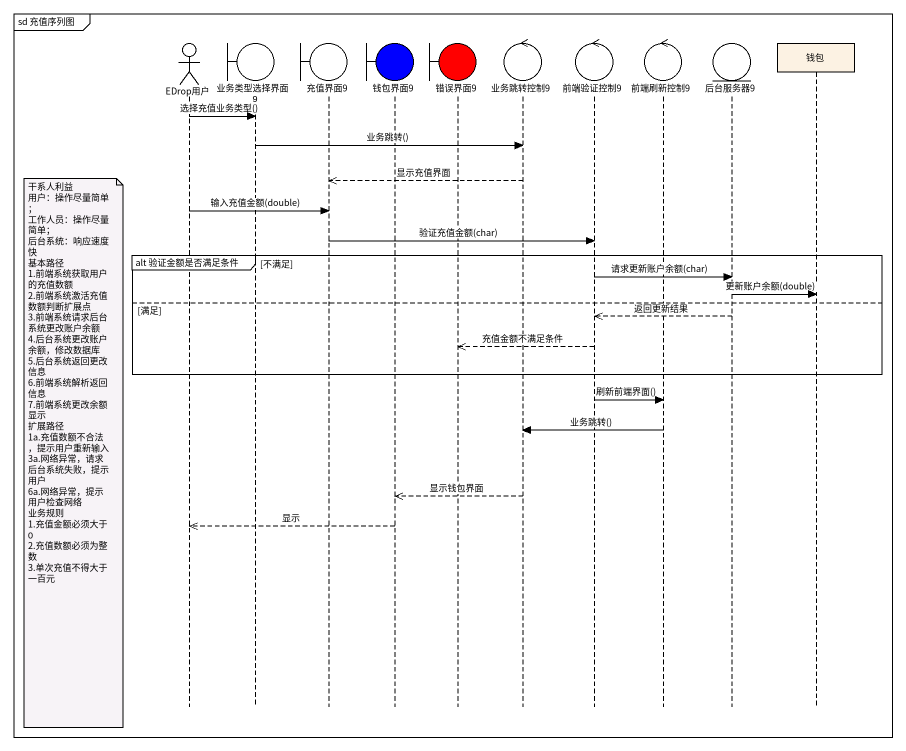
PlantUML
@startuml
mainframe sd 充值序列图
hide footbox
actor EDrop用户
boundary 业务类型选择界面9
boundary 充值界面9
boundary 钱包界面9 #0000FF
boundary 错误界面9 #FF0000
control 业务跳转控制9
control 前端验证控制9
control 前端刷新控制9
entity 后台服务器9
participant 钱包

EDrop用户 -> 业务类型选择界面9 : 选择充值业务类型()
业务类型选择界面9 -> 业务跳转控制9 : 业务跳转()
业务跳转控制9 -->> 充值界面9 : 显示充值界面
EDrop用户 -> 充值界面9 : 输入充值金额(double)
充值界面9 -> 前端验证控制9 : 验证充值金额(char)
group alt 验证金额是否满足条件 [不满足]
  前端验证控制9 -> 后台服务器9 : 请求更新账户余额(char)
  后台服务器9 -> 钱包 : 更新账户余额(double)
else 满足
  后台服务器9 -->> 前端验证控制9 : 返回更新结果
  前端验证控制9 -->> 错误界面9 : 充值金额不满足条件
end
前端验证控制9 -> 前端刷新控制9 : 刷新前端界面()
前端刷新控制9 -> 业务跳转控制9 : 业务跳转()
note left of EDrop用户
  干系人利益
  用户：操作尽量简单；
  工作人员：操作尽量简单；
  后台系统：响应速度快
  基本路径
  1.前端系统获取用户的充值数额
  2.前端系统激活充值数额判断扩展点
  3.前端系统请求后台系统更改账户余额
  4.后台系统更改账户余额，修改数据库
  5.后台系统返回更改信息
  6.前端系统解析返回信息
  7.前端系统更改余额显示
  扩展路径
  1a.充值数额不合法，提示用户重新输入
  3a.网络异常，请求后台系统失败，提示用户
  6a.网络异常，提示用户检查网络
  业务规则
  1.充值金额必须大于 0
  2.充值数额必须为整数
  3.单次充值不得大于一百元
end note
业务跳转控制9 -->> 钱包界面9 : 显示钱包界面
钱包界面9 -->> EDrop用户 : 显示
@enduml
